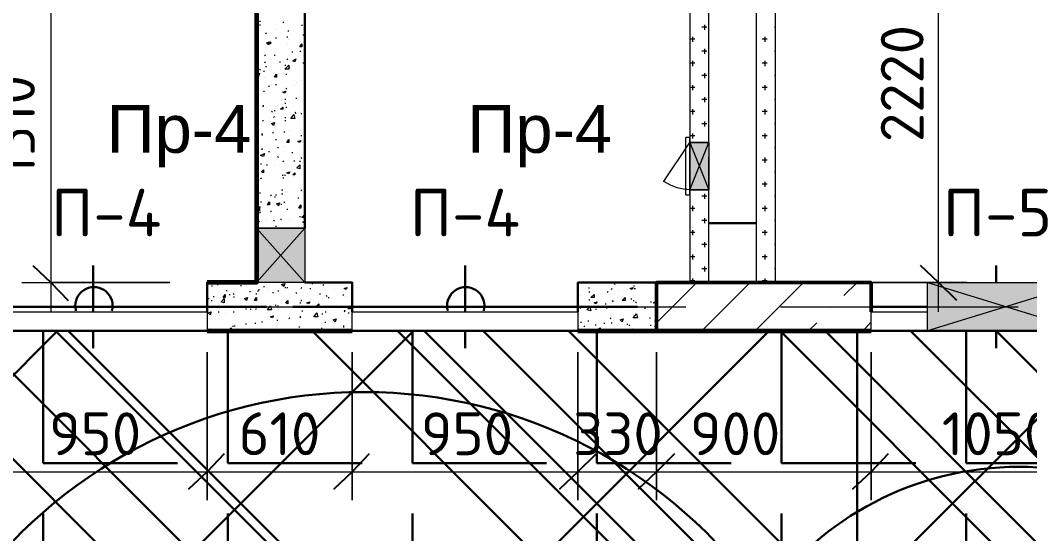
# Model space of a CAD drawing. Header units: millimetres. Extents: x -84737 to 172119, y -43083 to 59399.
# Drawn here: x 18512 to 22753, y 46224 to 48383 of the extents above; entities that cross this region are included whole.
import ezdxf

# ---------------------------------------------------------------- set-up
doc = ezdxf.new("R2010")
doc.units = ezdxf.units.MM
for name, color, linetype, lineweight in [('11) Плинтус ПЛ-2', 70, 'Continuous', 30), ('15) Штукатурка стен СТ-1.1', 161, 'Continuous', 60), ('16) Краска СТ-1.1 стена', 5, 'Continuous', 60), ('17) Краска СТ-3.1 стена', 6, 'Continuous', 60), ('19) Краска ПТ-5 потолок', 161, 'Continuous', 30), ('20) Шпакл. баз. фин Стена', 40, 'Continuous', 60), ('22) Шпакл. баз. фин. Потолок', 102, 'Continuous', 30), ('3) Плинутс ПЛ-1', 6, 'Continuous', 30), ('5) Затарка материала', 160, 'Continuous', 30), ('6) Уборка мусора', 20, 'Continuous', 30), ('9) Плитка КР-2 600х600', 110, 'Continuous', 30)]:
    doc.layers.add(name, color=color, linetype=linetype, lineweight=lineweight)
for name, color, linetype in [('PDF _Двери', 7, 'Continuous'), ('PDF _Несущие колонны', 7, 'Continuous'), ('PDF _Обобщенные модели', 7, 'Continuous'), ('PDF _Окна', 7, 'Continuous'), ('PDF _Оси', 7, 'Continuous'), ('PDF _Перекрытия', 7, 'Continuous'), ('PDF _Размеры-100', 7, 'Continuous'), ('PDF _Стены', 7, 'Continuous'), ('PDF _Текст', 7, 'Continuous'), ('PDF _Элементы узлов', 7, 'Continuous')]:
    doc.layers.add(name, color=color, linetype=linetype)
doc.styles.add('PDF GOSTCommon', font='arial.ttf')
doc.styles.add('PDF ISOCPEUR', font='isocpeur.ttf')

msp = doc.modelspace()

# ---------------------------------------------------------------- hatches: boundary and pattern name
at = {"layer": '19) Краска ПТ-5 потолок'}
h = msp.add_hatch(dxfattribs=at)
h.set_pattern_fill('ANSI34', color=256, scale=80, angle=90)
h.paths.add_polyline_path([(22027.2, 47077.3), (10407.1, 47077.3), (10407.1, 45159.6), (12786.1, 45159.6), (12786.1, 44579.7), (22027.2, 44579.7)])
h.paths.add_polyline_path([(26785.3, 47077.3), (24503.6, 47077.3), (22027.2, 47077.3), (22027.2, 43580.7), (26785.3, 43580.7)])
h.paths.add_polyline_path([(34714, 47077.3), (26785.3, 47077.3), (26785.3, 44579.7), (34714, 44579.7)])
h.paths.add_polyline_path([(30256.5, 49778.1), (24503.6, 49778.1), (24503.6, 47077.3), (30256.5, 47077.3)])
h.paths.add_polyline_path([(44556.2, 47077.3), (39984.4, 47077.3), (34904.5, 47077.3), (34904.5, 44579.7), (44556.2, 44579.7)])
h.paths.add_polyline_path([(44556.2, 49096.5), (41457.5, 49096.5), (41457.5, 49778.1), (39984.4, 49778.1), (39984.4, 47077.3), (44556.2, 47077.3)])
at = {"layer": '22) Шпакл. баз. фин. Потолок'}
h = msp.add_hatch(dxfattribs=at)
h.set_pattern_fill('ANSI37', color=256, scale=333)
h.paths.add_polyline_path([(22027.2, 47077.3), (10407.1, 47077.3), (10407.1, 45159.6), (12786.1, 45159.6), (12786.1, 44579.7), (22027.2, 44579.7)])
h.paths.add_polyline_path([(26785.3, 47077.3), (24503.6, 47077.3), (22027.2, 47077.3), (22027.2, 43580.7), (26785.3, 43580.7)])
h.paths.add_polyline_path([(34714, 47077.3), (26785.3, 47077.3), (26785.3, 44579.7), (34714, 44579.7)])
h.paths.add_polyline_path([(30256.5, 49778.1), (24503.6, 49778.1), (24503.6, 47077.3), (30256.5, 47077.3)])
h.paths.add_polyline_path([(44556.2, 47077.3), (39984.4, 47077.3), (34904.5, 47077.3), (34904.5, 44579.7), (44556.2, 44579.7)])
h.paths.add_polyline_path([(44556.2, 49096.5), (41457.5, 49096.5), (41457.5, 49778.1), (39984.4, 49778.1), (39984.4, 47077.3), (44556.2, 47077.3)])
at = {"layer": '9) Плитка КР-2 600х600'}
h = msp.add_hatch(dxfattribs=at)
h.set_pattern_fill('ANGLE', color=256, scale=111)
h.set_pattern_definition([(0, (0, 0), (0, 775.335), [563.88, -211.455]), (90, (0, 0), (-775.335, 5e-14), [563.88, -211.455])])
h.paths.add_polyline_path([(22027.2, 47077.3), (10407.1, 47077.3), (10407.1, 45159.6), (12786.1, 45159.6), (12786.1, 44579.7), (22027.2, 44579.7)])
h.paths.add_polyline_path([(26785.3, 47077.3), (24503.6, 47077.3), (22027.2, 47077.3), (22027.2, 43580.7), (26785.3, 43580.7)])
h.paths.add_polyline_path([(34714, 47077.3), (26785.3, 47077.3), (26785.3, 44579.7), (34714, 44579.7)])
h.paths.add_polyline_path([(30256.5, 49778.1), (24503.6, 49778.1), (24503.6, 47077.3), (30256.5, 47077.3)])
h.paths.add_polyline_path([(44556.2, 47077.3), (39984.4, 47077.3), (34904.5, 47077.3), (34904.5, 44579.7), (44556.2, 44579.7)])
h.paths.add_polyline_path([(44556.2, 49096.5), (41457.5, 49096.5), (41457.5, 49778.1), (39984.4, 49778.1), (39984.4, 47077.3), (44556.2, 47077.3)])

# ---------------------------------------------------------------- linework, layer by layer
at = {"layer": '11) Плинтус ПЛ-2'}
msp.add_lwpolyline([(19305.2, 52779.4), (19504.2, 52779.4), (19504.2, 47280.5), (19296.8, 47280.5)], dxfattribs=at)
at = {"layer": '15) Штукатурка стен СТ-1.1'}
msp.add_lwpolyline([(19305.2, 52779.4), (19504.2, 52779.4), (19504.2, 47280.5), (19296.8, 47280.5)], dxfattribs=at)
at = {"layer": '16) Краска СТ-1.1 стена'}
msp.add_lwpolyline([(19305.2, 52779.4), (19504.2, 52779.4), (19504.2, 47280.5), (19296.8, 47280.5)], dxfattribs=at)
at = {"layer": '17) Краска СТ-3.1 стена'}
for points in [[(19296.8, 47077.3), (19906.4, 47077.3)], [(20854.6, 47077.3), (22086.4, 47077.3)]]:
    msp.add_lwpolyline(points, dxfattribs=at)
at = {"layer": '20) Шпакл. баз. фин Стена'}
for points in [[(19305.2, 52779.4), (19504.2, 52779.4), (19504.2, 47280.5), (19296.8, 47280.5)], [(19296.8, 47077.3), (19906.4, 47077.3)], [(20854.6, 47077.3), (22086.4, 47077.3)]]:
    msp.add_lwpolyline(points, dxfattribs=at)
at = {"layer": '3) Плинутс ПЛ-1'}
for points in [[(19296.8, 47077.3), (19906.4, 47077.3)], [(20854.6, 47077.3), (22086.4, 47077.3)]]:
    msp.add_lwpolyline(points, dxfattribs=at)
at = {"layer": '5) Затарка материала'}
msp.add_lwpolyline([(14005.6, 44914.1, -0.520567), (15891.5, 45947, -0.520567), (18277.8, 45947, -0.520567), (21632.8, 45947, -0.520567), (23780.9, 45947, -0.520567), (25898.1, 45947, -0.520567), (28535.8, 45947, -0.520567), (30735.2, 45947, -0.520567), (33386.2, 45947, -0.520567), (35941.4, 45947, -0.520567), (38114.4, 45947, -0.520567), (40309.8, 45947, -0.520567), (41526.6, 44914.1, -0.520567), (38424.9, 44914.1, -0.520567), (34946.2, 44914.1, -0.520567), (31919.6, 44914.1, -0.520567), (29416.6, 44914.1, -0.520567), (26366.2, 44914.1, -0.520567), (24002.3, 44914.1, -0.520567), (20522.4, 44914.1, -0.520567), (17139.8, 44914.1, -0.520567)], format="xyb", close=True, dxfattribs=at)
at = {"layer": '6) Уборка мусора'}
msp.add_lwpolyline([(14005.6, 44914.1, -0.520567), (15891.5, 45947, -0.520567), (18277.8, 45947, -0.520567), (21632.8, 45947, -0.520567), (23780.9, 45947, -0.520567), (25898.1, 45947, -0.520567), (28535.8, 45947, -0.520567), (30735.2, 45947, -0.520567), (33386.2, 45947, -0.520567), (35941.4, 45947, -0.520567), (38114.4, 45947, -0.520567), (40309.8, 45947, -0.520567), (41526.6, 44914.1, -0.520567), (38424.9, 44914.1, -0.520567), (34946.2, 44914.1, -0.520567), (31919.6, 44914.1, -0.520567), (29416.6, 44914.1, -0.520567), (26366.2, 44914.1, -0.520567), (24002.3, 44914.1, -0.520567), (20522.4, 44914.1, -0.520567), (17139.8, 44914.1, -0.520567)], format="xyb", close=True, dxfattribs=at)
at = {"layer": '9) Плитка КР-2 600х600'}
msp.add_lwpolyline([(10407.1, 45159.6), (10407.1, 47077.3), (22027.2, 47077.3), (22027.2, 44579.7), (12786.1, 44579.7)], dxfattribs=at)
msp.add_lwpolyline([(22027.2, 47077.3), (26785.3, 47077.3), (26785.3, 43580.7), (22027.2, 43580.7)], close=True, dxfattribs=at)
at = {"layer": 'PDF _Двери', "lineweight": 18}
for points in [[(18429, 47157.7), (19296.8, 47157.7), (19296.8, 47077.3), (18429, 47077.3)], [(22323.5, 47077.3), (22086.4, 47077.3), (22086.4, 47157.7), (22323.5, 47157.7)]]:
    msp.add_lwpolyline(points, dxfattribs=at)
msp.add_lwpolyline([(19906.4, 47157.7), (20854.6, 47157.7), (20854.6, 47077.3), (19906.4, 47077.3)], close=True, dxfattribs=at)
at = {"layer": 'PDF _Несущие колонны', "lineweight": 9}
for points in [[(21184.8, 47111.1), (21354.1, 47280.5)], [(21375.3, 47077.3), (21578.5, 47280.5)], [(21599.6, 47077.3), (21802.8, 47280.5)], [(21972.1, 47225.4), (22027.2, 47280.5)], [(21917.1, 47170.4), (21917.1, 47170.4)], [(21824, 47077.3), (21857.8, 47111.1)], [(22052.6, 47077.3), (22086.4, 47115.4)]]:
    msp.add_lwpolyline(points, dxfattribs=at)
at = {"layer": 'PDF _Несущие колонны', "lineweight": 50}
msp.add_lwpolyline([(22086.4, 47157.7), (22086.4, 47280.5), (21184.8, 47280.5), (21184.8, 47077.3), (22086.4, 47077.3)], dxfattribs=at)
at = {"layer": 'PDF _Обобщенные модели', "lineweight": 30}
for points in [[(18818.4, 47157.7), (18818.4, 47352.4)], [(20380.5, 47157.7), (20380.5, 47352.4)], [(22611.4, 47352.4), (22611.4, 47280.5)], [(19546.5, 47178.9), (18429, 47178.9)], [(21104.3, 47178.9), (19656.6, 47178.9)], [(22086.4, 47178.9), (22323.5, 47178.9)], [(18818.4, 47005.3), (18818.4, 47077.3)], [(20380.5, 47005.3), (20380.5, 47077.3)], [(22611.4, 47077.3), (22611.4, 47005.3)]]:
    msp.add_lwpolyline(points, dxfattribs=at)
for points in [[(18896.7, 47161.8, 1.146938), (18743, 47182.9, 0.06844), (18745.9, 47161.8)], [(20458.8, 47161.8, 1.146938), (20305.1, 47182.9, 0.06844), (20308, 47161.8)]]:
    msp.add_lwpolyline(points, format="xyb", dxfattribs=at)
at = {"layer": 'PDF _Окна', "color": 8, "true_color": 0x808080, "transparency": 33554559}
for points in [[(21324.5, 47868.9), (21324.5, 47669.9), (21404.9, 47868.9)], [(21324.5, 47669.9), (21404.9, 47868.9), (21404.9, 47669.9)], [(19707.4, 47280.5), (19707.4, 47509.1), (19504.2, 47280.5)], [(19707.4, 47509.1), (19504.2, 47280.5), (19504.2, 47509.1)], [(22323.5, 47077.3), (22983.9, 47077.3), (22323.5, 47280.5)], [(22983.9, 47077.3), (22323.5, 47280.5), (22983.9, 47280.5)]]:
    msp.add_solid(points, dxfattribs=at)
at = {"layer": 'PDF _Оси', "lineweight": 9}
for points in [[(18704.1, 47178.9), (18704.1, 47178.9)], [(18907.3, 47178.9), (19906.4, 47178.9)], [(20105.3, 47178.9), (20105.3, 47178.9)], [(20304.3, 47178.9), (21307.5, 47178.9)], [(21506.5, 47178.9), (21506.5, 47178.9)], [(21705.5, 47178.9), (22704.5, 47178.9)]]:
    msp.add_lwpolyline(points, dxfattribs=at)
at = {"layer": 'PDF _Перекрытия', "lineweight": 30}
msp.add_lwpolyline([(21404.9, 47530.2), (21603.9, 47530.2)], dxfattribs=at)
at = {"layer": 'PDF _Размеры-100', "lineweight": 9}
for points in [[(18640.6, 52897.9), (18640.6, 49617.2), (18640.6, 49388.6), (18640.6, 48588.5), (18136.9, 48588.5), (18759.2, 48588.5), (18136.9, 48588.5), (18640.6, 48588.5), (18640.6, 47157.7)], [(22370.1, 47157.7), (22370.1, 49498.7), (22370.1, 49579.1), (22370.1, 49778.1), (22370.1, 49977), (21870.5, 49977), (22488.6, 49977), (21870.5, 49977), (22370.1, 49977), (22370.1, 52897.9)], [(18517.9, 47280.5), (19140.1, 47280.5), (18640.6, 47280.5)], [(22488.6, 47280.5), (21870.5, 47280.5), (22370.1, 47280.5)], [(10284.3, 46484.6), (13543.9, 46484.6), (14043.4, 46484.6), (14454, 46484.6), (15554.6, 46484.6), (15956.8, 46484.6), (16456.3, 46484.6), (18344.3, 46484.6), (19296.8, 46484.6), (19906.4, 46484.6), (20854.6, 46484.6), (21184.8, 46484.6), (22086.4, 46484.6), (23136.3, 46484.6), (23136.3, 46988.4), (23136.3, 46366.1), (23136.3, 46988.4), (23136.3, 46484.6), (24427.4, 46484.6)]]:
    msp.add_lwpolyline(points, dxfattribs=at)
at = {"layer": 'PDF _Размеры-100', "lineweight": 25}
for points in [[(18564.4, 47352.4), (18640.6, 47280.5), (18712.6, 47204.3)], [(22446.3, 47204.3), (22370.1, 47280.5), (22293.9, 47352.4)]]:
    msp.add_lwpolyline(points, dxfattribs=at)
at = {"layer": 'PDF _Размеры-100', "lineweight": 9}
for points in [[(19296.8, 46484.6), (19296.8, 46988.4), (19296.8, 46366.1), (19296.8, 46988.4)], [(19906.4, 46484.6), (19906.4, 46988.4), (19906.4, 46366.1), (19906.4, 46988.4)], [(20854.6, 46484.6), (20854.6, 46988.4), (20854.6, 46366.1), (20854.6, 46988.4)], [(21184.8, 46484.6), (21184.8, 46988.4), (21184.8, 46366.1), (21184.8, 46988.4)], [(22086.4, 46484.6), (22086.4, 46988.4), (22086.4, 46366.1), (22086.4, 46988.4)]]:
    msp.add_lwpolyline(points, close=True, dxfattribs=at)
at = {"layer": 'PDF _Размеры-100', "lineweight": 25}
for points in [[(19368.7, 46560.8), (19296.8, 46484.6), (19220.6, 46412.7), (19296.8, 46484.6)], [(19978.3, 46560.8), (19906.4, 46484.6), (19830.2, 46412.7), (19906.4, 46484.6)], [(20930.8, 46560.8), (20854.6, 46484.6), (20778.4, 46412.7), (20854.6, 46484.6)], [(21261, 46560.8), (21184.8, 46484.6), (21108.6, 46412.7), (21184.8, 46484.6)], [(22158.4, 46560.8), (22086.4, 46484.6), (22010.2, 46412.7), (22086.4, 46484.6)]]:
    msp.add_lwpolyline(points, close=True, dxfattribs=at)
at = {"layer": 'PDF _Стены', "lineweight": 30}
for points in [[(19504.2, 50180.2), (19504.2, 47509.1)], [(19707.4, 47509.1), (19707.4, 49778.1)], [(19504.2, 47280.5), (19296.8, 47280.5), (19296.8, 47157.7)], [(19906.4, 47157.7), (19906.4, 47280.5), (19707.4, 47280.5)], [(20854.6, 47077.3), (21184.8, 47077.3), (21184.8, 47280.5), (20854.6, 47280.5), (20854.6, 47157.7)], [(19296.8, 47077.3), (19906.4, 47077.3)]]:
    msp.add_lwpolyline(points, dxfattribs=at)
at = {"layer": 'PDF _Стены', "lineweight": 18}
for points in [[(21404.9, 47868.9), (21404.9, 49579.1), (20926.5, 49579.1)], [(23254.8, 49579.1), (21603.9, 49579.1), (21603.9, 47280.5), (21684.3, 47280.5), (21684.3, 49498.7), (23254.8, 49498.7)], [(20926.5, 49498.7), (21324.5, 49498.7), (21324.5, 47868.9)], [(21324.5, 47669.9), (21324.5, 47280.5), (21404.9, 47280.5), (21404.9, 47669.9)]]:
    msp.add_lwpolyline(points, dxfattribs=at)
at = {"layer": 'PDF _Стены', "lineweight": 9}
for points in [[(19516.9, 48381.1), (19521.1, 48376.9)], [(19516.9, 48364.2), (19521.1, 48364.2)], [(19614.3, 48376.9), (19618.5, 48372.6)], [(19635.4, 48381.1), (19635.4, 48381.1)], [(19694.7, 48364.2), (19694.7, 48359.9)], [(21375.3, 48355.7), (21396.4, 48355.7)], [(21388, 48343), (21388, 48364.2)], [(21680.1, 48355.7), (21684.3, 48355.7)], [(19542.3, 48326.1), (19546.5, 48330.3)], [(19588.9, 48343), (19588.9, 48343)], [(19631.2, 48313.4), (19635.4, 48313.4)], [(19635.4, 48338.8), (19639.7, 48338.8)], [(19698.9, 48321.8), (19703.2, 48321.8)], [(19707.4, 48343), (19703.2, 48347.2), (19707.4, 48347.2)], [(21337.2, 48292.2), (21337.2, 48313.4)], [(21642, 48292.2), (21642, 48313.4)], [(19542.3, 48304.9), (19542.3, 48304.9)], [(19584.6, 48309.1), (19588.9, 48309.1)], [(19635.4, 48279.5), (19635.4, 48279.5)], [(19639.7, 48300.7), (19639.7, 48300.7)], [(21324.5, 48304.9), (21345.6, 48304.9)], [(21629.3, 48304.9), (21650.4, 48304.9)], [(19538.1, 48232.9), (19542.3, 48237.2)], [(19542.3, 48266.8), (19542.3, 48266.8)], [(19580.4, 48237.2), (19580.4, 48232.9)], [(19584.6, 48241.4), (19584.6, 48241.4)], [(19652.4, 48249.9), (19656.6, 48249.9)], [(19686.2, 48254.1), (19690.5, 48249.9)], [(21375.3, 48254.1), (21396.4, 48254.1)], [(21388, 48241.4), (21388, 48262.6)], [(21680.1, 48254.1), (21684.3, 48254.1)], [(19504.2, 48211.8), (19508.4, 48211.8)], [(19538.1, 48203.3), (19542.3, 48207.5)], [(19542.3, 48190.6), (19546.5, 48186.4)], [(19601.6, 48207.5), (19605.8, 48207.5)], [(19622.7, 48194.8), (19627, 48194.8)], [(19631.2, 48216), (19635.4, 48220.2)], [(19639.7, 48186.4), (19643.9, 48182.1)], [(19698.9, 48203.3), (19703.2, 48203.3)], [(21324.5, 48203.3), (21345.6, 48203.3)], [(21337.2, 48190.6), (21337.2, 48211.8)], [(21629.3, 48203.3), (21650.4, 48203.3)], [(21642, 48190.6), (21642, 48211.8)], [(19504.2, 48156.7), (19516.9, 48161), (19512.7, 48148.3), (19504.2, 48152.5)], [(19516.9, 48177.9), (19521.1, 48173.7)], [(19533.8, 48169.4), (19538.1, 48169.4)], [(19538.1, 48144), (19538.1, 48144)], [(19605.8, 48177.9), (19605.8, 48177.9)], [(19627, 48156.7), (19631.2, 48156.7)], [(21375.3, 48152.5), (21396.4, 48152.5)], [(21388, 48139.8), (21388, 48161)], [(21680.1, 48152.5), (21684.3, 48152.5)], [(19555, 48105.9), (19559.2, 48105.9)], [(19567.7, 48114.4), (19567.7, 48114.4)], [(19584.6, 48114.4), (19588.9, 48110.2)], [(19665.1, 48110.2), (19665.1, 48110.2)], [(19673.5, 48122.9), (19673.5, 48122.9)], [(19694.7, 48131.3), (19694.7, 48131.3)], [(21324.5, 48101.7), (21345.6, 48101.7)], [(21337.2, 48089), (21337.2, 48110.2)], [(21629.3, 48101.7), (21650.4, 48101.7)], [(21642, 48089), (21642, 48110.2)], [(19533.8, 48084.8), (19538.1, 48084.8)], [(19627, 48093.2), (19631.2, 48097.5)], [(21388, 48038.2), (21388, 48059.4)], [(19508.4, 48034), (19512.7, 48034)], [(19529.6, 48021.3), (19533.8, 48021.3), (19533.8, 48025.5)], [(19622.7, 48050.9), (19627, 48050.9)], [(19622.7, 48034), (19627, 48034)], [(19627, 48017), (19631.2, 48017)], [(19669.3, 48055.1), (19673.5, 48055.1)], [(19686.2, 48021.3), (19686.2, 48021.3)], [(21375.3, 48050.9), (21396.4, 48050.9)], [(21680.1, 48050.9), (21684.3, 48050.9)], [(19567.7, 48000.1), (19571.9, 47995.9)], [(19576.2, 47974.7), (19580.4, 47978.9)], [(19580.4, 48004.3), (19580.4, 48000.1)], [(19622.7, 47983.2), (19622.7, 47983.2)], [(19622.7, 47974.7), (19627, 47974.7)], [(19665.1, 47995.9), (19669.3, 47991.6)], [(19690.5, 47991.6), (19694.7, 47991.6)], [(21324.5, 48000.1), (21345.6, 48000.1)], [(21337.2, 47987.4), (21337.2, 48008.6)], [(21629.3, 48000.1), (21650.4, 48000.1)], [(21642, 47987.4), (21642, 48008.6)], [(19516.9, 47945.1), (19516.9, 47945.1)], [(19529.6, 47962), (19533.8, 47962)], [(19622.7, 47962), (19627, 47962)], [(21375.3, 47949.3), (21396.4, 47949.3)], [(21388, 47936.6), (21388, 47957.8)], [(21680.1, 47949.3), (21684.3, 47949.3)], [(19504.2, 47890.1), (19508.4, 47894.3), (19508.4, 47881.6), (19504.2, 47881.6)], [(19525.4, 47902.8), (19529.6, 47907)], [(19529.6, 47898.5), (19529.6, 47902.8)], [(19571.9, 47911.2), (19576.2, 47911.2)], [(19593.1, 47923.9), (19593.1, 47923.9)], [(19618.5, 47911.2), (19622.7, 47915.5)], [(19643.9, 47919.7), (19643.9, 47919.7)], [(19690.5, 47919.7), (19690.5, 47919.7)], [(19690.5, 47898.5), (19694.7, 47898.5)], [(21324.5, 47898.5), (21345.6, 47898.5)], [(21337.2, 47885.8), (21337.2, 47907)], [(21629.3, 47898.5), (21650.4, 47898.5)], [(21642, 47885.8), (21642, 47907)], [(19584.6, 47881.6), (19588.9, 47881.6)], [(19593.1, 47847.7), (19597.3, 47847.7)], [(19618.5, 47852), (19618.5, 47852)], [(21680.1, 47847.7), (21684.3, 47847.7)], [(19529.6, 47839.3), (19525.4, 47839.3), (19529.6, 47843.5)], [(19555, 47830.8), (19559.2, 47830.8)], [(19593.1, 47809.6), (19597.3, 47805.4)], [(19652.4, 47826.6), (19656.6, 47826.6)], [(19690.5, 47805.4), (19694.7, 47801.2)], [(21642, 47784.2), (21642, 47805.4)], [(19521.1, 47780), (19525.4, 47780)], [(19546.5, 47775.8), (19550.8, 47775.8)], [(19580.4, 47771.5), (19580.4, 47771.5)], [(19614.3, 47788.5), (19618.5, 47792.7)], [(19660.8, 47792.7), (19665.1, 47792.7)], [(19686.2, 47792.7), (19686.2, 47788.5)], [(21629.3, 47796.9), (21650.4, 47796.9)], [(19521.1, 47737.7), (19521.1, 47737.7)], [(19521.1, 47716.5), (19525.4, 47720.7)], [(19614.3, 47729.2), (19614.3, 47733.4)], [(19614.3, 47720.7), (19618.5, 47720.7)], [(19618.5, 47733.4), (19618.5, 47733.4)], [(19622.7, 47733.4), (19622.7, 47729.2)], [(19660.8, 47725), (19660.8, 47725)], [(21680.1, 47746.1), (21684.3, 47746.1)], [(19516.9, 47712.3), (19516.9, 47712.3)], [(21629.3, 47695.3), (21650.4, 47695.3)], [(21642, 47682.6), (21642, 47703.8)], [(19516.9, 47657.2), (19521.1, 47657.2)], [(19563.5, 47644.5), (19567.7, 47648.8)], [(19580.4, 47640.3), (19584.6, 47640.3)], [(19584.6, 47648.8), (19588.9, 47648.8)], [(19610, 47669.9), (19614.3, 47669.9)], [(19610, 47653), (19614.3, 47653)], [(19677.8, 47636.1), (19682, 47636.1)], [(19682, 47661.5), (19682, 47661.5)], [(19690.5, 47669.9), (19694.7, 47665.7)], [(21375.3, 47644.5), (21396.4, 47644.5)], [(21388, 47631.8), (21388, 47653)], [(21680.1, 47644.5), (21684.3, 47644.5)], [(19504.2, 47589.5), (19516.9, 47598), (19516.9, 47581), (19504.2, 47585.3)], [(19516.9, 47598), (19521.1, 47598)], [(19521.1, 47619.1), (19525.4, 47619.1)], [(19610, 47606.4), (19610, 47610.7)], [(19618.5, 47619.1), (19622.7, 47614.9)], [(19703.2, 47623.4), (19707.4, 47623.4)], [(21324.5, 47593.7), (21345.6, 47593.7)], [(21337.2, 47581), (21337.2, 47602.2)], [(21629.3, 47593.7), (21650.4, 47593.7)], [(21642, 47581), (21642, 47602.2)], [(19516.9, 47572.6), (19521.1, 47576.8)], [(19563.5, 47581), (19567.7, 47581)], [(19631.2, 47589.5), (19635.4, 47589.5)], [(19686.2, 47559.9), (19686.2, 47555.6)], [(19707.4, 47551.4), (19694.7, 47555.6), (19707.4, 47564.1)], [(19703.2, 47559.9), (19703.2, 47564.1)], [(21388, 47530.2), (21388, 47551.4)], [(19512.7, 47534.5), (19516.9, 47538.7)], [(19516.9, 47509.1), (19516.9, 47509.1)], [(19546.5, 47547.2), (19546.5, 47547.2)], [(19576.2, 47542.9), (19580.4, 47538.7)], [(19584.6, 47517.5), (19588.9, 47517.5)], [(19605.8, 47547.2), (19610, 47547.2)], [(19643.9, 47542.9), (19643.9, 47542.9)], [(19707.4, 47530.2), (19698.9, 47534.5), (19707.4, 47538.7)], [(19698.9, 47534.5), (19703.2, 47534.5)], [(21375.3, 47542.9), (21396.4, 47542.9)], [(21680.1, 47542.9), (21684.3, 47542.9)], [(21324.5, 47492.1), (21345.6, 47492.1)], [(21337.2, 47479.4), (21337.2, 47500.6)], [(21629.3, 47492.1), (21650.4, 47492.1)], [(21642, 47479.4), (21642, 47500.6)], [(21375.3, 47441.3), (21396.4, 47441.3)], [(21388, 47428.6), (21388, 47449.8)], [(21680.1, 47441.3), (21684.3, 47441.3)], [(21324.5, 47390.5), (21345.6, 47390.5)], [(21337.2, 47377.8), (21337.2, 47399)], [(21629.3, 47390.5), (21650.4, 47390.5)], [(21642, 47377.8), (21642, 47399)], [(21375.3, 47339.7), (21396.4, 47339.7)], [(21388, 47327), (21388, 47348.2)], [(21680.1, 47339.7), (21684.3, 47339.7)], [(21337.2, 47280.5), (21337.2, 47297.4)], [(21642, 47280.5), (21642, 47297.4)], [(19317.9, 47263.5), (19317.9, 47267.8)], [(19339.1, 47272), (19343.3, 47272)], [(19364.5, 47272), (19364.5, 47272)], [(19436.5, 47267.8), (19440.7, 47267.8)], [(19533.8, 47263.5), (19538.1, 47263.5)], [(19622.7, 47267.8), (19622.7, 47267.8)], [(19622.7, 47259.3), (19627, 47259.3)], [(19631.2, 47259.3), (19635.4, 47259.3)], [(19690.5, 47255.1), (19694.7, 47259.3)], [(19728.6, 47255.1), (19732.8, 47255.1)], [(19737, 47276.2), (19741.3, 47276.2)], [(19783.6, 47267.8), (19787.8, 47272)], [(20901.1, 47259.3), (20901.1, 47255.1)], [(20994.3, 47250.8), (20998.5, 47255.1)], [(21007, 47276.2), (21011.2, 47272)], [(21091.6, 47263.5), (21091.6, 47267.8)], [(21091.6, 47255.1), (21095.9, 47255.1)], [(21184.8, 47276.2), (21184.8, 47280.5)], [(21324.5, 47288.9), (21345.6, 47288.9)], [(21629.3, 47288.9), (21650.4, 47288.9)], [(19301, 47212.7), (19305.2, 47212.7)], [(19322.2, 47221.2), (19326.4, 47221.2)], [(19377.2, 47246.6), (19381.4, 47246.6)], [(19389.9, 47229.7), (19394.1, 47229.7)], [(19406.8, 47233.9), (19411.1, 47229.7)], [(19411.1, 47217), (19411.1, 47221.2)], [(19474.6, 47242.4), (19478.8, 47242.4)], [(19504.2, 47229.7), (19504.2, 47233.9)], [(19508.4, 47242.4), (19512.7, 47246.6)], [(19512.7, 47250.8), (19516.9, 47250.8)], [(19555, 47250.8), (19555, 47250.8)], [(19571.9, 47238.1), (19576.2, 47238.1)], [(19597.3, 47242.4), (19597.3, 47246.6)], [(19669.3, 47238.1), (19673.5, 47233.9)], [(19770.9, 47233.9), (19770.9, 47229.7)], [(19796.3, 47225.4), (19800.5, 47221.2)], [(19804.8, 47217), (19809, 47217)], [(19830.2, 47250.8), (19830.2, 47250.8)], [(19868.3, 47229.7), (19868.3, 47225.4)], [(19876.7, 47221.2), (19876.7, 47221.2)], [(19902.1, 47242.4), (19906.4, 47242.4)], [(20863.1, 47225.4), (20863.1, 47225.4)], [(20901.1, 47238.1), (20905.4, 47242.4)], [(20977.3, 47238.1), (20981.6, 47242.4)], [(21023.9, 47246.6), (21023.9, 47246.6)], [(21078.9, 47212.7), (21078.9, 47208.5)], [(21180.5, 47217), (21184.8, 47217)], [(21184.8, 47229.7), (21184.8, 47229.7)], [(19305.2, 47178.9), (19305.2, 47178.9)], [(19313.7, 47204.3), (19317.9, 47204.3)], [(19402.6, 47174.6), (19402.6, 47174.6)], [(19457.6, 47170.4), (19461.9, 47170.4)], [(19478.8, 47170.4), (19478.8, 47166.2)], [(19500, 47170.4), (19504.2, 47170.4)], [(19500, 47170.4), (19500, 47170.4)], [(19504.2, 47178.9), (19508.4, 47178.9)], [(19576.2, 47187.3), (19576.2, 47187.3)], [(19584.6, 47187.3), (19584.6, 47183.1)], [(19593.1, 47183.1), (19597.3, 47183.1)], [(19686.2, 47195.8), (19690.5, 47195.8)], [(19737, 47208.5), (19737, 47208.5)], [(19783.6, 47208.5), (19783.6, 47208.5)], [(20863.1, 47174.6), (20867.3, 47174.6)], [(20901.1, 47208.5), (20905.4, 47204.3)], [(20901.1, 47178.9), (20905.4, 47178.9)], [(20930.8, 47166.2), (20930.8, 47170.4)], [(20939.2, 47183.1), (20943.5, 47178.9)], [(20968.9, 47191.6), (20973.1, 47191.6)], [(20973.1, 47174.6), (20977.3, 47174.6)], [(20994.3, 47191.6), (20994.3, 47191.6)], [(20998.5, 47204.3), (21002.7, 47200)], [(21036.6, 47178.9), (21040.8, 47174.6)], [(21045.1, 47183.1), (21045.1, 47183.1)], [(21087.4, 47204.3), (21091.6, 47204.3)], [(21095.9, 47200), (21100.1, 47195.8)], [(21134, 47174.6), (21138.2, 47170.4)], [(21159.4, 47200), (21163.6, 47200)], [(21184.8, 47183.1), (21184.8, 47183.1)], [(21184.8, 47183.1), (21184.8, 47183.1)], [(19313.7, 47145), (19313.7, 47145)], [(19343.3, 47157.7), (19347.6, 47157.7)], [(19373, 47149.2), (19373, 47149.2)], [(19406.8, 47157.7), (19411.1, 47157.7)], [(19597.3, 47166.2), (19597.3, 47166.2)], [(19639.7, 47128.1), (19643.9, 47132.3)], [(19686.2, 47132.3), (19690.5, 47136.5), (19686.2, 47136.5)], [(19694.7, 47161.9), (19698.9, 47161.9)], [(19758.2, 47145), (19758.2, 47145)], [(19779.4, 47149.2), (19783.6, 47149.2)], [(19792.1, 47157.7), (19796.3, 47157.7)], [(19872.5, 47157.7), (19876.7, 47161.9), (19872.5, 47161.9)], [(19889.4, 47153.5), (19893.7, 47153.5)], [(19897.9, 47132.3), (19897.9, 47132.3)], [(20990, 47128.1), (20994.3, 47132.3)], [(21087.4, 47145), (21087.4, 47145)], [(21112.8, 47128.1), (21112.8, 47128.1)], [(21155.1, 47132.3), (21159.4, 47132.3)], [(21180.5, 47157.7), (21180.5, 47157.7)], [(19296.8, 47085.7), (19296.8, 47085.7)], [(19309.5, 47081.5), (19313.7, 47085.7)], [(19406.8, 47094.2), (19406.8, 47098.4)], [(19411.1, 47098.4), (19415.3, 47098.4)], [(19411.1, 47077.3), (19423.8, 47085.7), (19419.5, 47077.3)], [(19457.6, 47106.9), (19461.9, 47106.9)], [(19500, 47106.9), (19500, 47111.1)], [(19525.4, 47115.4), (19529.6, 47115.4)], [(19593.1, 47119.6), (19593.1, 47123.8)], [(19682, 47094.2), (19686.2, 47094.2)], [(19779.4, 47085.7), (19779.4, 47090)], [(19792.1, 47115.4), (19792.1, 47111.1)], [(19825.9, 47090), (19825.9, 47090)], [(19868.3, 47098.4), (19872.5, 47098.4)], [(19868.3, 47094.2), (19872.5, 47094.2)], [(20867.3, 47115.4), (20867.3, 47111.1)], [(20880, 47094.2), (20884.2, 47098.4)], [(20896.9, 47119.6), (20901.1, 47119.6)], [(20926.5, 47102.7), (20930.8, 47102.7)], [(20964.6, 47111.1), (20964.6, 47106.9)], [(20964.6, 47085.7), (20964.6, 47081.5)], [(20994.3, 47111.1), (20998.5, 47111.1)], [(21062, 47106.9), (21062, 47102.7)], [(21070.5, 47102.7), (21070.5, 47098.4)], [(21083.2, 47081.5), (21087.4, 47085.7)], [(21159.4, 47102.7), (21159.4, 47098.4)], [(21176.3, 47119.6), (21180.5, 47119.6)], [(21176.3, 47094.2), (21180.5, 47098.4)], [(19364.5, 47081.5), (19368.7, 47081.5)], [(19411.1, 47077.3), (19411.1, 47077.3)], [(19529.6, 47077.3), (19529.6, 47077.3)], [(19529.6, 47077.3), (19529.6, 47077.3)], [(21078.9, 47077.3), (21078.9, 47077.3)]]:
    msp.add_lwpolyline(points, dxfattribs=at)
for points in [[(19559.2, 48292.2), (19555, 48279.5), (19546.5, 48288)], [(19563.5, 48292.2), (19563.5, 48283.7), (19555, 48283.7)], [(19694.7, 48283.7), (19694.7, 48271), (19686.2, 48271)], [(19639.7, 48177.9), (19622.7, 48177.9), (19639.7, 48194.8)], [(19669.3, 48220.2), (19665.1, 48207.5), (19656.6, 48211.8)], [(19588.9, 48156.7), (19588.9, 48144), (19580.4, 48144)], [(19627, 48084.8), (19622.7, 48076.3), (19614.3, 48080.5)], [(19614.3, 48017), (19614.3, 48008.6), (19605.8, 48008.6)], [(19665.1, 47970.5), (19648.1, 47970.5), (19660.8, 47987.4)], [(19580.4, 47953.6), (19576.2, 47940.9), (19567.7, 47949.3)], [(19639.7, 47881.6), (19639.7, 47868.9), (19631.2, 47868.9)], [(19690.5, 47877.4), (19686.2, 47868.9), (19677.8, 47873.1)], [(19538.1, 47822.3), (19533.8, 47809.6), (19521.1, 47813.9)], [(19686.2, 47758.8), (19673.5, 47763.1), (19686.2, 47775.8)], [(19533.8, 47754.6), (19533.8, 47741.9), (19525.4, 47746.1)], [(19643.9, 47746.1), (19639.7, 47737.7), (19631.2, 47741.9)], [(19665.1, 47741.9), (19665.1, 47733.4), (19656.6, 47733.4)], [(19559.2, 47619.1), (19559.2, 47606.4), (19550.8, 47606.4)], [(19601.6, 47614.9), (19597.3, 47602.2), (19588.9, 47610.7)], [(19690.5, 47606.4), (19690.5, 47593.7), (19682, 47593.7)], [(19622.7, 47276.2), (19618.5, 47263.5), (19610, 47272)], [(19885.2, 47259.3), (19881, 47250.8), (19872.5, 47255.1)], [(21087.4, 47259.3), (21083.2, 47250.8), (21074.7, 47255.1)], [(19368.7, 47195.8), (19356, 47200), (19368.7, 47212.7)], [(19373, 47229.7), (19373, 47217), (19364.5, 47217)], [(19466.1, 47217), (19461.9, 47204.3), (19453.4, 47212.7)], [(19504.2, 47217), (19504.2, 47204.3), (19495.7, 47204.3)], [(20922.3, 47229.7), (20922.3, 47217), (20909.6, 47217)], [(21053.5, 47217), (21053.5, 47204.3), (21040.8, 47204.3)], [(19567.7, 47166.2), (19550.8, 47166.2), (19563.5, 47183.1)], [(19635.4, 47204.3), (19635.4, 47191.6), (19627, 47195.8)], [(19694.7, 47204.3), (19690.5, 47204.3)], [(19728.6, 47200), (19724.3, 47191.6), (19715.9, 47195.8)], [(19766.7, 47191.6), (19766.7, 47183.1), (19758.2, 47183.1)], [(19897.9, 47183.1), (19897.9, 47170.4), (19889.4, 47170.4)], [(20909.6, 47161.9), (20892.7, 47166.2), (20905.4, 47178.9)], [(20935, 47200), (20930.8, 47191.6), (20922.3, 47195.8)], [(21184.8, 47204.3), (21184.8, 47191.6), (21172.1, 47195.8)], [(19313.7, 47157.7), (19309.5, 47145), (19301, 47153.5)], [(19576.2, 47140.8), (19571.9, 47132.3), (19563.5, 47136.5)], [(19762.4, 47136.5), (19745.5, 47136.5), (19758.2, 47153.5)], [(19838.6, 47128.1), (19834.4, 47115.4), (19825.9, 47123.8)], [(21045.1, 47128.1), (21040.8, 47115.4), (21032.4, 47123.8)], [(21104.3, 47132.3), (21087.4, 47132.3), (21100.1, 47149.2)], [(19398.4, 47090), (19398.4, 47077.3), (19389.9, 47081.5)], [(20947.7, 47090), (20947.7, 47077.3), (20935, 47081.5)]]:
    msp.add_lwpolyline(points, close=True, dxfattribs=at)
at = {"layer": 'PDF _Элементы узлов', "lineweight": 9}
for points in [[(21214.4, 47703.8), (21324.5, 47868.9), (21324.5, 47890.1), (21307.5, 47890.1)], [(21307.5, 47648.8), (21324.5, 47648.8), (21324.5, 47669.9)]]:
    msp.add_lwpolyline(points, dxfattribs=at)
at = {"layer": 'PDF _Элементы узлов', "lineweight": 18}
for points in [[(21307.5, 47648.8), (21307.5, 47890.1)], [(21324.5, 47669.9), (21404.9, 47868.9), (21324.5, 47868.9), (21404.9, 47669.9)], [(21324.5, 47868.9), (21324.5, 47669.9), (21404.9, 47669.9), (21404.9, 47809.6)]]:
    msp.add_lwpolyline(points, dxfattribs=at)
msp.add_lwpolyline([(21324.5, 47669.9), (21324.5, 47868.9), (21404.9, 47868.9), (21404.9, 47669.9)], close=True, dxfattribs=at)
at = {"layer": 'PDF _Элементы узлов', "lineweight": 9}
for points in [[(19504.2, 47509.1), (19707.4, 47509.1), (19707.4, 47280.5), (19504.2, 47280.5), (19707.4, 47509.1), (19504.2, 47509.1), (19707.4, 47280.5), (19504.2, 47280.5)], [(22983.9, 47280.5), (22983.9, 47077.3), (22323.5, 47077.3), (22323.5, 47280.5), (22983.9, 47077.3), (22983.9, 47280.5), (22323.5, 47077.3), (22323.5, 47280.5)]]:
    msp.add_lwpolyline(points, close=True, dxfattribs=at)
msp.add_arc((21327.5, 47873), 201.1, 236.5302, 270, dxfattribs=at)

# ---------------------------------------------------------------- texts
at = {"layer": 'PDF _Текст', "char_height": 180, "attachment_point": 4, "rotation": 90, "style": 'PDF ISOCPEUR'}
for s, insert in [('2220', (22216.9, 47870.8)), ('1310', (18483.1, 47722.7))]:
    msp.add_mtext(s, dxfattribs=dict(at, insert=insert))
at = {"layer": 'PDF _Текст', "attachment_point": 4}
for s, insert, char_height, style in [('Пр-4', (18874.2, 47896), 201.27, 'PDF GOSTCommon'), ('Пр-4', (20389.8, 47896), 201.27, 'PDF GOSTCommon'), ('П-4', (18641.4, 47574.4), 200, 'PDF ISOCPEUR'), ('П-4', (20148.5, 47574.4), 200, 'PDF ISOCPEUR'), ('П-5', (22387.9, 47574.4), 200, 'PDF ISOCPEUR'), ('950', (18632.9, 46644.8), 180, 'PDF ISOCPEUR'), ('610', (19428.8, 46644.8), 180, 'PDF ISOCPEUR'), ('950', (20195, 46644.8), 180, 'PDF ISOCPEUR'), ('330 900', (20834.3, 46644.8), 180, 'PDF ISOCPEUR'), ('1050', (22383.7, 46644.8), 180, 'PDF ISOCPEUR')]:
    msp.add_mtext(s, dxfattribs=dict(at, insert=insert, char_height=char_height, style=style))

doc.saveas('drawing.dxf')
